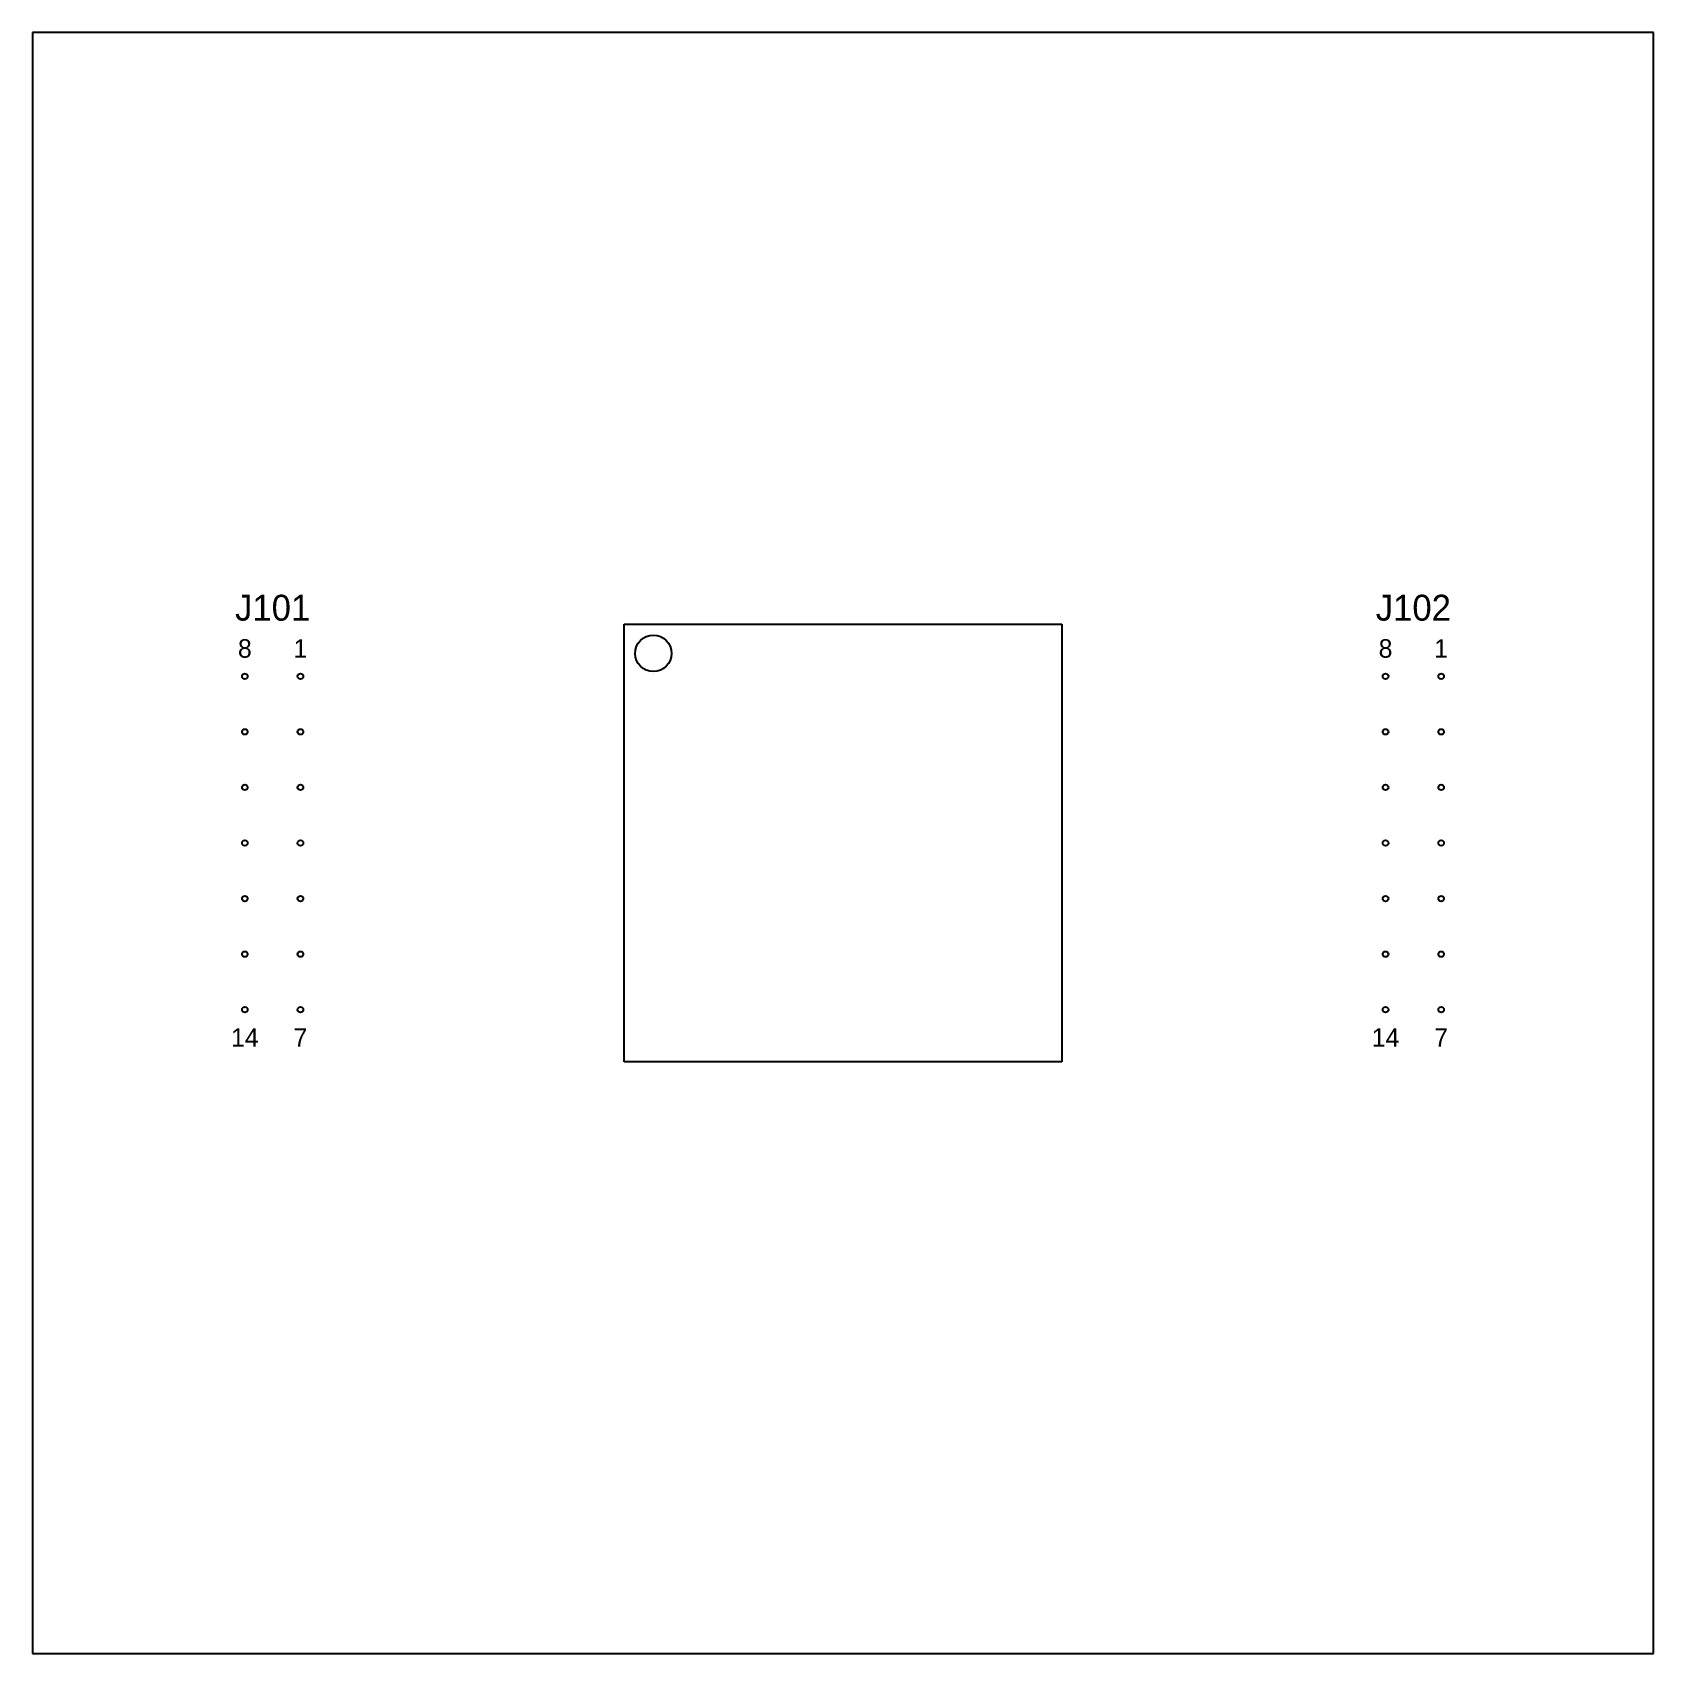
# Model space of a CAD drawing. Extents: x 0 to 4375, y 0 to 4375.
import ezdxf
from ezdxf.enums import TextEntityAlignment as Align

# ---------------------------------------------------------------- set-up
doc = ezdxf.new("R2010")
doc.units = 9
doc.header["$MEASUREMENT"] = 0
for name, color, linetype in [('BOARD_OUTLINE', 7, 'Continuous'), ('GPPO_CENTERS', 7, 'Continuous'), ('INTERPOSER', 7, 'Continuous'), ('MECH_LABELS', 7, 'Continuous')]:
    doc.layers.add(name, color=color, linetype=linetype)

msp = doc.modelspace()

# ---------------------------------------------------------------- linework, layer by layer
at = {"layer": 'BOARD_OUTLINE'}
for p, q in [((4375, 4375), (0, 4375)), ((0, 4375), (0, 0)), ((4375, 0), (4375, 4375)), ((0, 0), (4375, 0))]:
    msp.add_line(p, q, dxfattribs=at)
at = {"layer": 'GPPO_CENTERS'}
for centre in [(573.3, 2637.5), (723.3, 2637.5), (3651.7, 2637.5), (3801.7, 2637.5), (573.3, 2487.5), (723.3, 2487.5), (3651.7, 2487.5), (3801.7, 2487.5), (573.3, 2337.5), (723.3, 2337.5), (3651.7, 2337.5), (3801.7, 2337.5), (573.3, 2187.5), (723.3, 2187.5), (3651.7, 2187.5), (3801.7, 2187.5), (573.3, 2037.5), (723.3, 2037.5), (3651.7, 2037.5), (3801.7, 2037.5), (573.3, 1887.5), (723.3, 1887.5), (3651.7, 1887.5), (3801.7, 1887.5), (573.3, 1737.5), (723.3, 1737.5), (3651.7, 1737.5), (3801.7, 1737.5)]:
    msp.add_circle(centre, 7.5, dxfattribs=at)
at = {"layer": 'INTERPOSER'}
for p, q in [((1596.9, 2778.1), (2778.1, 2778.1)), ((1596.9, 1596.9), (1596.9, 2778.1)), ((2778.1, 2778.1), (2778.1, 1596.9)), ((2778.1, 1596.9), (1596.9, 1596.9))]:
    msp.add_line(p, q, dxfattribs=at)
msp.add_circle((1675.7, 2699.3), 49.2, dxfattribs=at)

# ---------------------------------------------------------------- texts
at = {"layer": 'MECH_LABELS'}
for s, height, p in [('J101', 70, (648.3, 2822.5)), ('J102', 70, (3726.7, 2822.5)), ('8', 50, (573.3, 2712.5)), ('1', 50, (723.3, 2712.5)), ('8', 50, (3651.7, 2712.5)), ('1', 50, (3801.7, 2712.5)), ('14', 50, (573.3, 1662.5)), ('7', 50, (723.3, 1662.5)), ('14', 50, (3651.7, 1662.5)), ('7', 50, (3801.7, 1662.5))]:
    msp.add_text(s, height=height, dxfattribs=at).set_placement(p, align=Align.MIDDLE_CENTER)

doc.saveas('drawing.dxf')
